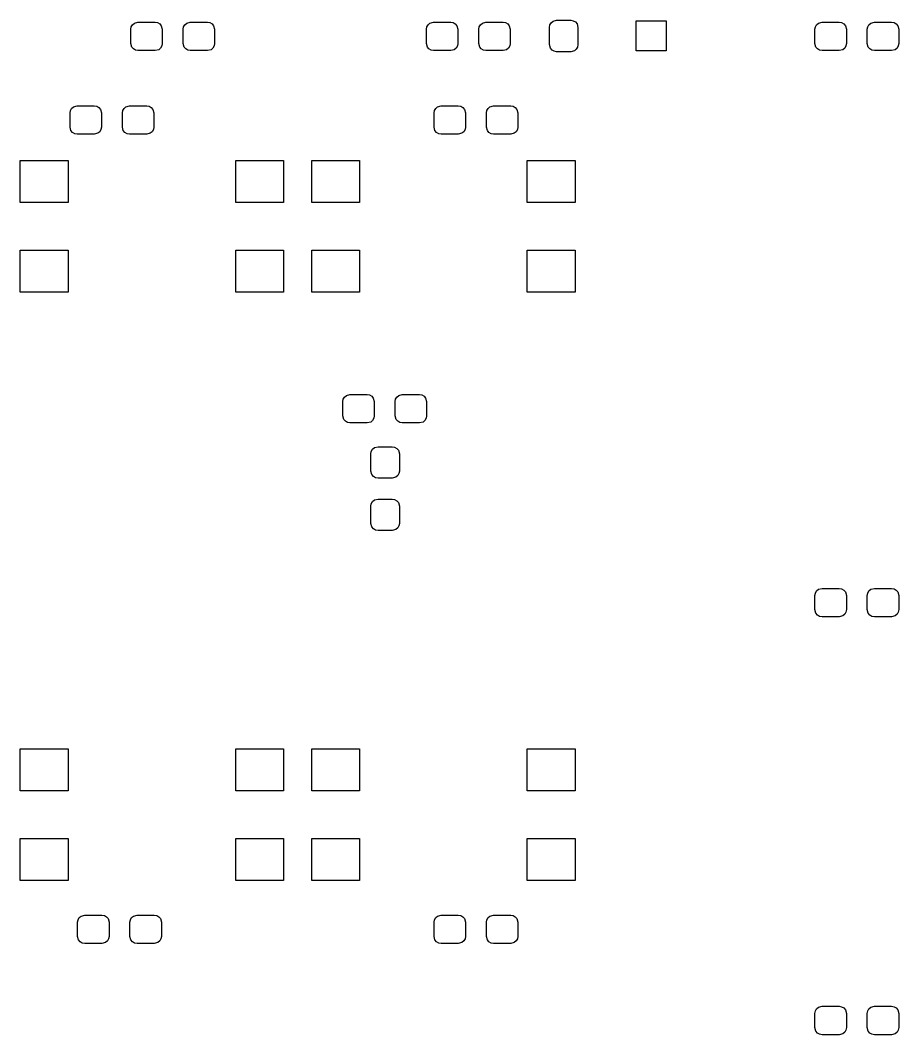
# Model space of a CAD drawing. Extents: x 40 to 162, y -131 to -60.
# Drawn here: x 40.26 to 69.61, y -131.16 to -97.25 of the extents above; entities that cross this region are included whole.
import ezdxf

# ---------------------------------------------------------------- set-up
doc = ezdxf.new("R2010")
doc.units = 0
doc.header["$MEASUREMENT"] = 0
doc.layers.add('BLACK', color=7, linetype='CONTINUOUS')

msp = doc.modelspace()

# ---------------------------------------------------------------- linework, layer by layer
at = {"layer": 'BLACK', "linetype": 'CONTINUOUS'}
for p, q in [((58.0006, -97.3358), (58.0637, -97.2828)), ((58.0637, -97.2828), (58.1825, -97.251)), ((58.1825, -97.251), (58.6575, -97.251)), ((58.6575, -97.251), (58.7387, -97.2653)), ((58.7387, -97.2653), (58.8102, -97.3066)), ((58.8102, -97.3066), (58.8632, -97.3697)), ((60.841, -98.27), (60.841, -97.27)), ((60.841, -97.27), (61.841, -97.27)), ((61.841, -97.27), (61.841, -98.27)), ((43.953, -97.5525), (43.9673, -97.4713)), ((43.953, -98.0275), (43.953, -97.5525)), ((43.9673, -97.4713), (44.0086, -97.3998)), ((44.0086, -97.3998), (44.0718, -97.3468)), ((44.0718, -97.3468), (44.1905, -97.315)), ((44.1905, -97.315), (44.7655, -97.315)), ((44.7655, -97.315), (44.8467, -97.3293)), ((44.8467, -97.3293), (44.9182, -97.3706)), ((44.9182, -97.3706), (44.9712, -97.4337)), ((44.9712, -97.4337), (45.003, -97.5525)), ((45.003, -97.5525), (45.003, -98.0275)), ((45.703, -97.5525), (45.7173, -97.4713)), ((45.703, -98.0275), (45.703, -97.5525)), ((45.7173, -97.4713), (45.7586, -97.3998)), ((45.7586, -97.3998), (45.8217, -97.3468)), ((45.8217, -97.3468), (45.9405, -97.315)), ((45.9405, -97.315), (46.5155, -97.315)), ((46.5155, -97.315), (46.5967, -97.3293)), ((46.5967, -97.3293), (46.6682, -97.3706)), ((46.6682, -97.3706), (46.7212, -97.4337)), ((46.7212, -97.4337), (46.753, -97.5525)), ((46.753, -97.5525), (46.753, -98.0275)), ((53.831, -97.5525), (53.8453, -97.4713)), ((53.831, -98.0275), (53.831, -97.5525)), ((53.8453, -97.4713), (53.8866, -97.3998)), ((53.8866, -97.3998), (53.9497, -97.3468)), ((53.9497, -97.3468), (54.0685, -97.315)), ((54.0685, -97.315), (54.6435, -97.315)), ((54.6435, -97.315), (54.7247, -97.3293)), ((54.7247, -97.3293), (54.7962, -97.3706)), ((54.7962, -97.3706), (54.8492, -97.4337)), ((54.8492, -97.4337), (54.881, -97.5525)), ((54.881, -97.5525), (54.881, -98.0275)), ((55.581, -97.5525), (55.5953, -97.4713)), ((55.581, -98.0275), (55.581, -97.5525)), ((55.5953, -97.4713), (55.6366, -97.3998)), ((55.6366, -97.3998), (55.6997, -97.3468)), ((55.6997, -97.3468), (55.8185, -97.315)), ((55.8185, -97.315), (56.3935, -97.315)), ((56.3935, -97.315), (56.4747, -97.3293)), ((56.4747, -97.3293), (56.5462, -97.3706)), ((56.5462, -97.3706), (56.5992, -97.4337)), ((56.5992, -97.4337), (56.631, -97.5525)), ((56.631, -97.5525), (56.631, -98.0275)), ((57.945, -97.4885), (57.9593, -97.4073)), ((57.945, -98.0635), (57.945, -97.4885)), ((57.9593, -97.4073), (58.0006, -97.3358)), ((58.8632, -97.3697), (58.895, -97.4885)), ((58.895, -97.4885), (58.895, -98.0635)), ((66.813, -97.5525), (66.8273, -97.4713)), ((66.813, -98.0275), (66.813, -97.5525)), ((66.8273, -97.4713), (66.8686, -97.3998)), ((66.8686, -97.3998), (66.9317, -97.3468)), ((66.9317, -97.3468), (67.0505, -97.315)), ((67.0505, -97.315), (67.6255, -97.315)), ((67.6255, -97.315), (67.7067, -97.3293)), ((67.7067, -97.3293), (67.7782, -97.3706)), ((67.7782, -97.3706), (67.8312, -97.4337)), ((67.8312, -97.4337), (67.863, -97.5525)), ((67.863, -97.5525), (67.863, -98.0275)), ((68.563, -97.5525), (68.5773, -97.4713)), ((68.563, -98.0275), (68.563, -97.5525)), ((68.5773, -97.4713), (68.6186, -97.3998)), ((68.6186, -97.3998), (68.6817, -97.3468)), ((68.6817, -97.3468), (68.8005, -97.315)), ((68.8005, -97.315), (69.3755, -97.315)), ((69.3755, -97.315), (69.4567, -97.3293)), ((69.4567, -97.3293), (69.5282, -97.3706)), ((69.5282, -97.3706), (69.5812, -97.4337)), ((69.5812, -97.4337), (69.613, -97.5525)), ((69.613, -97.5525), (69.613, -98.0275)), ((43.9848, -98.1462), (43.953, -98.0275)), ((44.0378, -98.2094), (43.9848, -98.1462)), ((44.1093, -98.2507), (44.0378, -98.2094)), ((44.1905, -98.265), (44.1093, -98.2507)), ((44.7655, -98.265), (44.1905, -98.265)), ((44.8842, -98.2332), (44.7655, -98.265)), ((44.9474, -98.1802), (44.8842, -98.2332)), ((44.9887, -98.1087), (44.9474, -98.1802)), ((45.003, -98.0275), (44.9887, -98.1087)), ((45.7348, -98.1462), (45.703, -98.0275)), ((45.7878, -98.2094), (45.7348, -98.1462)), ((45.8593, -98.2507), (45.7878, -98.2094)), ((45.9405, -98.265), (45.8593, -98.2507)), ((46.5155, -98.265), (45.9405, -98.265)), ((46.6342, -98.2332), (46.5155, -98.265)), ((46.6974, -98.1802), (46.6342, -98.2332)), ((46.7387, -98.1087), (46.6974, -98.1802)), ((46.753, -98.0275), (46.7387, -98.1087)), ((53.8628, -98.1462), (53.831, -98.0275)), ((53.9158, -98.2094), (53.8628, -98.1462)), ((53.9873, -98.2507), (53.9158, -98.2094)), ((54.0685, -98.265), (53.9873, -98.2507)), ((54.6435, -98.265), (54.0685, -98.265)), ((54.7622, -98.2332), (54.6435, -98.265)), ((54.8254, -98.1802), (54.7622, -98.2332)), ((54.8667, -98.1087), (54.8254, -98.1802)), ((54.881, -98.0275), (54.8667, -98.1087)), ((55.6128, -98.1462), (55.581, -98.0275)), ((55.6658, -98.2094), (55.6128, -98.1462)), ((55.7373, -98.2507), (55.6658, -98.2094)), ((55.8185, -98.265), (55.7373, -98.2507)), ((56.3935, -98.265), (55.8185, -98.265)), ((56.5122, -98.2332), (56.3935, -98.265)), ((56.5754, -98.1802), (56.5122, -98.2332)), ((56.6167, -98.1087), (56.5754, -98.1802)), ((56.631, -98.0275), (56.6167, -98.1087)), ((57.9768, -98.1822), (57.945, -98.0635)), ((58.0298, -98.2454), (57.9768, -98.1822)), ((58.1013, -98.2867), (58.0298, -98.2454)), ((58.1825, -98.301), (58.1013, -98.2867)), ((58.6575, -98.301), (58.1825, -98.301)), ((58.7762, -98.2692), (58.6575, -98.301)), ((58.8394, -98.2162), (58.7762, -98.2692)), ((58.8807, -98.1447), (58.8394, -98.2162)), ((58.895, -98.0635), (58.8807, -98.1447)), ((61.841, -98.27), (60.841, -98.27)), ((66.8448, -98.1462), (66.813, -98.0275)), ((66.8978, -98.2094), (66.8448, -98.1462)), ((66.9693, -98.2507), (66.8978, -98.2094)), ((67.0505, -98.265), (66.9693, -98.2507)), ((67.6255, -98.265), (67.0505, -98.265)), ((67.7442, -98.2332), (67.6255, -98.265)), ((67.8074, -98.1802), (67.7442, -98.2332)), ((67.8487, -98.1087), (67.8074, -98.1802)), ((67.863, -98.0275), (67.8487, -98.1087)), ((68.5948, -98.1462), (68.563, -98.0275)), ((68.6478, -98.2094), (68.5948, -98.1462)), ((68.7193, -98.2507), (68.6478, -98.2094)), ((68.8005, -98.265), (68.7193, -98.2507)), ((69.3755, -98.265), (68.8005, -98.265)), ((69.4942, -98.2332), (69.3755, -98.265)), ((69.5574, -98.1802), (69.4942, -98.2332)), ((69.5987, -98.1087), (69.5574, -98.1802)), ((69.613, -98.0275), (69.5987, -98.1087)), ((41.921, -100.346), (41.9353, -100.265)), ((41.921, -100.822), (41.921, -100.346)), ((41.9353, -100.265), (41.9766, -100.194)), ((41.9766, -100.194), (42.0397, -100.141)), ((42.0397, -100.141), (42.1585, -100.109)), ((42.1585, -100.109), (42.7335, -100.109)), ((42.7335, -100.109), (42.8147, -100.123)), ((42.8147, -100.123), (42.8862, -100.165)), ((42.8862, -100.165), (42.9392, -100.228)), ((42.9392, -100.228), (42.971, -100.346)), ((42.971, -100.346), (42.971, -100.822)), ((43.671, -100.346), (43.6853, -100.265)), ((43.671, -100.822), (43.671, -100.346)), ((43.6853, -100.265), (43.7266, -100.194)), ((43.7266, -100.194), (43.7897, -100.141)), ((43.7897, -100.141), (43.9085, -100.109)), ((43.9085, -100.109), (44.4835, -100.109)), ((44.4835, -100.109), (44.5647, -100.123)), ((44.5647, -100.123), (44.6362, -100.165)), ((44.6362, -100.165), (44.6892, -100.228)), ((44.6892, -100.228), (44.721, -100.346)), ((44.721, -100.346), (44.721, -100.822)), ((54.085, -100.346), (54.0993, -100.265)), ((54.085, -100.822), (54.085, -100.346)), ((54.0993, -100.265), (54.1406, -100.194)), ((54.1406, -100.194), (54.2037, -100.141)), ((54.2037, -100.141), (54.3225, -100.109)), ((54.3225, -100.109), (54.8975, -100.109)), ((54.8975, -100.109), (54.9787, -100.123)), ((54.9787, -100.123), (55.0502, -100.165)), ((55.0502, -100.165), (55.1032, -100.228)), ((55.1032, -100.228), (55.135, -100.346)), ((55.135, -100.346), (55.135, -100.822)), ((55.835, -100.346), (55.8493, -100.265)), ((55.835, -100.822), (55.835, -100.346)), ((55.8493, -100.265), (55.8906, -100.194)), ((55.8906, -100.194), (55.9537, -100.141)), ((55.9537, -100.141), (56.0725, -100.109)), ((56.0725, -100.109), (56.6475, -100.109)), ((56.6475, -100.109), (56.7287, -100.123)), ((56.7287, -100.123), (56.8002, -100.165)), ((56.8002, -100.165), (56.8532, -100.228)), ((56.8532, -100.228), (56.885, -100.346)), ((56.885, -100.346), (56.885, -100.822)), ((41.9528, -100.94), (41.921, -100.822)), ((42.0058, -101.003), (41.9528, -100.94)), ((42.0773, -101.045), (42.0058, -101.003)), ((42.8522, -101.027), (42.7335, -101.059)), ((42.9154, -100.974), (42.8522, -101.027)), ((42.9567, -100.903), (42.9154, -100.974)), ((42.971, -100.822), (42.9567, -100.903)), ((43.7028, -100.94), (43.671, -100.822)), ((43.7558, -101.003), (43.7028, -100.94)), ((43.8273, -101.045), (43.7558, -101.003)), ((44.6022, -101.027), (44.4835, -101.059)), ((44.6654, -100.974), (44.6022, -101.027)), ((44.7067, -100.903), (44.6654, -100.974)), ((44.721, -100.822), (44.7067, -100.903)), ((54.1168, -100.94), (54.085, -100.822)), ((54.1698, -101.003), (54.1168, -100.94)), ((54.2413, -101.045), (54.1698, -101.003)), ((55.0162, -101.027), (54.8975, -101.059)), ((55.0794, -100.974), (55.0162, -101.027)), ((55.1207, -100.903), (55.0794, -100.974)), ((55.135, -100.822), (55.1207, -100.903)), ((55.8668, -100.94), (55.835, -100.822)), ((55.9198, -101.003), (55.8668, -100.94)), ((55.9913, -101.045), (55.9198, -101.003)), ((56.7662, -101.027), (56.6475, -101.059)), ((56.8294, -100.974), (56.7662, -101.027)), ((56.8707, -100.903), (56.8294, -100.974)), ((56.885, -100.822), (56.8707, -100.903)), ((42.1585, -101.059), (42.0773, -101.045)), ((42.7335, -101.059), (42.1585, -101.059)), ((43.9085, -101.059), (43.8273, -101.045)), ((44.4835, -101.059), (43.9085, -101.059)), ((54.3225, -101.059), (54.2413, -101.045)), ((54.8975, -101.059), (54.3225, -101.059)), ((56.0725, -101.059), (55.9913, -101.045)), ((56.6475, -101.059), (56.0725, -101.059)), ((40.26, -103.34), (40.26, -101.94)), ((40.26, -101.94), (41.86, -101.94)), ((41.86, -101.94), (41.86, -103.34)), ((47.46, -103.34), (47.46, -101.94)), ((47.46, -101.94), (49.06, -101.94)), ((49.06, -101.94), (49.06, -103.34)), ((50, -103.34), (50, -101.94)), ((50, -101.94), (51.6, -101.94)), ((51.6, -101.94), (51.6, -103.34)), ((57.2, -103.34), (57.2, -101.94)), ((57.2, -101.94), (58.8, -101.94)), ((58.8, -101.94), (58.8, -103.34)), ((41.86, -103.34), (40.26, -103.34)), ((49.06, -103.34), (47.46, -103.34)), ((51.6, -103.34), (50, -103.34)), ((58.8, -103.34), (57.2, -103.34)), ((40.26, -106.34), (40.26, -104.94)), ((40.26, -104.94), (41.86, -104.94)), ((41.86, -104.94), (41.86, -106.34)), ((47.46, -106.34), (47.46, -104.94)), ((47.46, -104.94), (49.06, -104.94)), ((49.06, -104.94), (49.06, -106.34)), ((50, -106.34), (50, -104.94)), ((50, -104.94), (51.6, -104.94)), ((51.6, -104.94), (51.6, -106.34)), ((57.2, -106.34), (57.2, -104.94)), ((57.2, -104.94), (58.8, -104.94)), ((58.8, -104.94), (58.8, -106.34)), ((41.86, -106.34), (40.26, -106.34)), ((49.06, -106.34), (47.46, -106.34)), ((51.6, -106.34), (50, -106.34)), ((58.8, -106.34), (57.2, -106.34)), ((51.0513, -109.917), (51.0926, -109.846)), ((51.0926, -109.846), (51.1557, -109.793)), ((51.1557, -109.793), (51.2745, -109.761)), ((51.2745, -109.761), (51.8495, -109.761)), ((51.8495, -109.761), (51.9307, -109.775)), ((51.9307, -109.775), (52.0022, -109.817)), ((52.0022, -109.817), (52.0552, -109.88)), ((52.8013, -109.917), (52.8426, -109.846)), ((52.8426, -109.846), (52.9057, -109.793)), ((52.9057, -109.793), (53.0245, -109.761)), ((53.0245, -109.761), (53.5995, -109.761)), ((53.5995, -109.761), (53.6807, -109.775)), ((53.6807, -109.775), (53.7522, -109.817)), ((53.7522, -109.817), (53.8052, -109.88)), ((51.037, -109.998), (51.0513, -109.917)), ((51.037, -110.474), (51.037, -109.998)), ((52.0552, -109.88), (52.087, -109.998)), ((52.087, -109.998), (52.087, -110.474)), ((52.787, -109.998), (52.8013, -109.917)), ((52.787, -110.474), (52.787, -109.998)), ((53.8052, -109.88), (53.837, -109.998)), ((53.837, -109.998), (53.837, -110.474)), ((51.0688, -110.592), (51.037, -110.474)), ((52.087, -110.474), (52.0727, -110.555)), ((52.8188, -110.592), (52.787, -110.474)), ((53.837, -110.474), (53.8227, -110.555)), ((51.1218, -110.655), (51.0688, -110.592)), ((51.1933, -110.697), (51.1218, -110.655)), ((51.2745, -110.711), (51.1933, -110.697)), ((51.8495, -110.711), (51.2745, -110.711)), ((51.9682, -110.679), (51.8495, -110.711)), ((52.0314, -110.626), (51.9682, -110.679)), ((52.0727, -110.555), (52.0314, -110.626)), ((52.8718, -110.655), (52.8188, -110.592)), ((52.9433, -110.697), (52.8718, -110.655)), ((53.0245, -110.711), (52.9433, -110.697)), ((53.5995, -110.711), (53.0245, -110.711)), ((53.7182, -110.679), (53.5995, -110.711)), ((53.7814, -110.626), (53.7182, -110.679)), ((53.8227, -110.555), (53.7814, -110.626)), ((52.0316, -111.588), (52.0947, -111.535)), ((52.0947, -111.535), (52.2135, -111.503)), ((52.2135, -111.503), (52.6885, -111.503)), ((52.6885, -111.503), (52.7697, -111.517)), ((52.7697, -111.517), (52.8412, -111.559)), ((51.976, -111.74), (51.9903, -111.659)), ((51.976, -112.316), (51.976, -111.74)), ((51.9903, -111.659), (52.0316, -111.588)), ((52.8412, -111.559), (52.8942, -111.622)), ((52.8942, -111.622), (52.926, -111.74)), ((52.926, -111.74), (52.926, -112.316)), ((52.0078, -112.434), (51.976, -112.316)), ((52.0608, -112.497), (52.0078, -112.434)), ((52.1323, -112.539), (52.0608, -112.497)), ((52.2135, -112.553), (52.1323, -112.539)), ((52.6885, -112.553), (52.2135, -112.553)), ((52.8072, -112.521), (52.6885, -112.553)), ((52.8704, -112.468), (52.8072, -112.521)), ((52.9117, -112.397), (52.8704, -112.468)), ((52.926, -112.316), (52.9117, -112.397)), ((51.976, -113.49), (51.9903, -113.409)), ((51.976, -114.066), (51.976, -113.49)), ((51.9903, -113.409), (52.0316, -113.338)), ((52.0316, -113.338), (52.0947, -113.285)), ((52.0947, -113.285), (52.2135, -113.253)), ((52.2135, -113.253), (52.6885, -113.253)), ((52.6885, -113.253), (52.7697, -113.267)), ((52.7697, -113.267), (52.8412, -113.309)), ((52.8412, -113.309), (52.8942, -113.372)), ((52.8942, -113.372), (52.926, -113.49)), ((52.926, -113.49), (52.926, -114.066)), ((52.0078, -114.184), (51.976, -114.066)), ((52.0608, -114.247), (52.0078, -114.184)), ((52.1323, -114.289), (52.0608, -114.247)), ((52.8704, -114.218), (52.8072, -114.271)), ((52.9117, -114.147), (52.8704, -114.218)), ((52.926, -114.066), (52.9117, -114.147)), ((52.2135, -114.303), (52.1323, -114.289)), ((52.6885, -114.303), (52.2135, -114.303)), ((52.8072, -114.271), (52.6885, -114.303)), ((66.8686, -116.323), (66.9317, -116.27)), ((66.9317, -116.27), (67.0505, -116.238)), ((67.0505, -116.238), (67.6255, -116.238)), ((67.6255, -116.238), (67.7067, -116.252)), ((67.7067, -116.252), (67.7782, -116.294)), ((67.7782, -116.294), (67.8312, -116.357)), ((68.6186, -116.323), (68.6817, -116.27)), ((68.6817, -116.27), (68.8005, -116.238)), ((68.8005, -116.238), (69.3755, -116.238)), ((69.3755, -116.238), (69.4567, -116.252)), ((69.4567, -116.252), (69.5282, -116.294)), ((69.5282, -116.294), (69.5812, -116.357)), ((66.813, -116.475), (66.8273, -116.394)), ((66.813, -116.95), (66.813, -116.475)), ((66.8273, -116.394), (66.8686, -116.323)), ((67.8312, -116.357), (67.863, -116.475)), ((67.863, -116.475), (67.863, -116.95)), ((68.563, -116.475), (68.5773, -116.394)), ((68.563, -116.95), (68.563, -116.475)), ((68.5773, -116.394), (68.6186, -116.323)), ((69.5812, -116.357), (69.613, -116.475)), ((69.613, -116.475), (69.613, -116.95)), ((66.8448, -117.069), (66.813, -116.95)), ((67.863, -116.95), (67.8487, -117.032)), ((68.5948, -117.069), (68.563, -116.95)), ((69.613, -116.95), (69.5987, -117.032)), ((66.8978, -117.132), (66.8448, -117.069)), ((66.9693, -117.174), (66.8978, -117.132)), ((67.0505, -117.188), (66.9693, -117.174)), ((67.6255, -117.188), (67.0505, -117.188)), ((67.7442, -117.156), (67.6255, -117.188)), ((67.8074, -117.103), (67.7442, -117.156)), ((67.8487, -117.032), (67.8074, -117.103)), ((68.6478, -117.132), (68.5948, -117.069)), ((68.7193, -117.174), (68.6478, -117.132)), ((68.8005, -117.188), (68.7193, -117.174)), ((69.3755, -117.188), (68.8005, -117.188)), ((69.4942, -117.156), (69.3755, -117.188)), ((69.5574, -117.103), (69.4942, -117.156)), ((69.5987, -117.032), (69.5574, -117.103)), ((40.26, -123.001), (40.26, -121.601)), ((40.26, -121.601), (41.86, -121.601)), ((41.86, -121.601), (41.86, -123.001)), ((47.46, -123.001), (47.46, -121.601)), ((47.46, -121.601), (49.06, -121.601)), ((49.06, -121.601), (49.06, -123.001)), ((50, -123.001), (50, -121.601)), ((50, -121.601), (51.6, -121.601)), ((51.6, -121.601), (51.6, -123.001)), ((57.2, -123.001), (57.2, -121.601)), ((57.2, -121.601), (58.8, -121.601)), ((58.8, -121.601), (58.8, -123.001)), ((41.86, -123.001), (40.26, -123.001)), ((49.06, -123.001), (47.46, -123.001)), ((51.6, -123.001), (50, -123.001)), ((58.8, -123.001), (57.2, -123.001)), ((40.26, -126.001), (40.26, -124.601)), ((40.26, -124.601), (41.86, -124.601)), ((41.86, -124.601), (41.86, -126.001)), ((47.46, -126.001), (47.46, -124.601)), ((47.46, -124.601), (49.06, -124.601)), ((49.06, -124.601), (49.06, -126.001)), ((50, -126.001), (50, -124.601)), ((50, -124.601), (51.6, -124.601)), ((51.6, -124.601), (51.6, -126.001)), ((57.2, -126.001), (57.2, -124.601)), ((57.2, -124.601), (58.8, -124.601)), ((58.8, -124.601), (58.8, -126.001)), ((41.86, -126.001), (40.26, -126.001)), ((49.06, -126.001), (47.46, -126.001)), ((51.6, -126.001), (50, -126.001)), ((58.8, -126.001), (57.2, -126.001)), ((42.175, -127.397), (42.1893, -127.316)), ((42.175, -127.872), (42.175, -127.397)), ((42.1893, -127.316), (42.2306, -127.245)), ((42.2306, -127.245), (42.2937, -127.192)), ((42.2937, -127.192), (42.4125, -127.16)), ((42.4125, -127.16), (42.9875, -127.16)), ((42.9875, -127.16), (43.0687, -127.174)), ((43.0687, -127.174), (43.1402, -127.216)), ((43.1402, -127.216), (43.1932, -127.279)), ((43.1932, -127.279), (43.225, -127.397)), ((43.225, -127.397), (43.225, -127.872)), ((43.925, -127.397), (43.9393, -127.316)), ((43.925, -127.872), (43.925, -127.397)), ((43.9393, -127.316), (43.9806, -127.245)), ((43.9806, -127.245), (44.0437, -127.192)), ((44.0437, -127.192), (44.1625, -127.16)), ((44.1625, -127.16), (44.7375, -127.16)), ((44.7375, -127.16), (44.8187, -127.174)), ((44.8187, -127.174), (44.8902, -127.216)), ((44.8902, -127.216), (44.9432, -127.279)), ((44.9432, -127.279), (44.975, -127.397)), ((44.975, -127.397), (44.975, -127.872)), ((54.085, -127.397), (54.0993, -127.316)), ((54.085, -127.872), (54.085, -127.397)), ((54.0993, -127.316), (54.1406, -127.245)), ((54.1406, -127.245), (54.2037, -127.192)), ((54.2037, -127.192), (54.3225, -127.16)), ((54.3225, -127.16), (54.8975, -127.16)), ((54.8975, -127.16), (54.9787, -127.174)), ((54.9787, -127.174), (55.0502, -127.216)), ((55.0502, -127.216), (55.1032, -127.279)), ((55.1032, -127.279), (55.135, -127.397)), ((55.135, -127.397), (55.135, -127.872)), ((55.835, -127.397), (55.8493, -127.316)), ((55.835, -127.872), (55.835, -127.397)), ((55.8493, -127.316), (55.8906, -127.245)), ((55.8906, -127.245), (55.9537, -127.192)), ((55.9537, -127.192), (56.0725, -127.16)), ((56.0725, -127.16), (56.6475, -127.16)), ((56.6475, -127.16), (56.7287, -127.174)), ((56.7287, -127.174), (56.8002, -127.216)), ((56.8002, -127.216), (56.8532, -127.279)), ((56.8532, -127.279), (56.885, -127.397)), ((56.885, -127.397), (56.885, -127.872)), ((42.2068, -127.991), (42.175, -127.872)), ((42.2598, -128.054), (42.2068, -127.991)), ((42.3313, -128.096), (42.2598, -128.054)), ((42.4125, -128.11), (42.3313, -128.096)), ((42.9875, -128.11), (42.4125, -128.11)), ((43.1062, -128.078), (42.9875, -128.11)), ((43.1694, -128.025), (43.1062, -128.078)), ((43.2107, -127.954), (43.1694, -128.025)), ((43.225, -127.872), (43.2107, -127.954)), ((43.9568, -127.991), (43.925, -127.872)), ((44.0098, -128.054), (43.9568, -127.991)), ((44.0813, -128.096), (44.0098, -128.054)), ((44.1625, -128.11), (44.0813, -128.096)), ((44.7375, -128.11), (44.1625, -128.11)), ((44.8562, -128.078), (44.7375, -128.11)), ((44.9194, -128.025), (44.8562, -128.078)), ((44.9607, -127.954), (44.9194, -128.025)), ((44.975, -127.872), (44.9607, -127.954)), ((54.1168, -127.991), (54.085, -127.872)), ((54.1698, -128.054), (54.1168, -127.991)), ((54.2413, -128.096), (54.1698, -128.054)), ((54.3225, -128.11), (54.2413, -128.096)), ((54.8975, -128.11), (54.3225, -128.11)), ((55.0162, -128.078), (54.8975, -128.11)), ((55.0794, -128.025), (55.0162, -128.078)), ((55.1207, -127.954), (55.0794, -128.025)), ((55.135, -127.872), (55.1207, -127.954)), ((55.8668, -127.991), (55.835, -127.872)), ((55.9198, -128.054), (55.8668, -127.991)), ((55.9913, -128.096), (55.9198, -128.054)), ((56.0725, -128.11), (55.9913, -128.096)), ((56.6475, -128.11), (56.0725, -128.11)), ((56.7662, -128.078), (56.6475, -128.11)), ((56.8294, -128.025), (56.7662, -128.078)), ((56.8707, -127.954), (56.8294, -128.025)), ((56.885, -127.872), (56.8707, -127.954)), ((66.813, -130.445), (66.8273, -130.364)), ((66.813, -130.921), (66.813, -130.445)), ((66.8273, -130.364), (66.8686, -130.293)), ((66.8686, -130.293), (66.9317, -130.24)), ((66.9317, -130.24), (67.0505, -130.208)), ((67.0505, -130.208), (67.6255, -130.208)), ((67.6255, -130.208), (67.7067, -130.222)), ((67.7067, -130.222), (67.7782, -130.264)), ((67.7782, -130.264), (67.8312, -130.327)), ((67.8312, -130.327), (67.863, -130.445)), ((67.863, -130.445), (67.863, -130.921)), ((68.563, -130.445), (68.5773, -130.364)), ((68.563, -130.921), (68.563, -130.445)), ((68.5773, -130.364), (68.6186, -130.293)), ((68.6186, -130.293), (68.6817, -130.24)), ((68.6817, -130.24), (68.8005, -130.208)), ((68.8005, -130.208), (69.3755, -130.208)), ((69.3755, -130.208), (69.4567, -130.222)), ((69.4567, -130.222), (69.5282, -130.264)), ((69.5282, -130.264), (69.5812, -130.327)), ((69.5812, -130.327), (69.613, -130.445)), ((69.613, -130.445), (69.613, -130.921)), ((66.8448, -131.039), (66.813, -130.921)), ((66.8978, -131.102), (66.8448, -131.039)), ((66.9693, -131.144), (66.8978, -131.102)), ((67.0505, -131.158), (66.9693, -131.144)), ((67.6255, -131.158), (67.0505, -131.158)), ((67.7442, -131.126), (67.6255, -131.158)), ((67.8074, -131.073), (67.7442, -131.126)), ((67.8487, -131.002), (67.8074, -131.073)), ((67.863, -130.921), (67.8487, -131.002)), ((68.5948, -131.039), (68.563, -130.921)), ((68.6478, -131.102), (68.5948, -131.039)), ((68.7193, -131.144), (68.6478, -131.102)), ((68.8005, -131.158), (68.7193, -131.144)), ((69.3755, -131.158), (68.8005, -131.158)), ((69.4942, -131.126), (69.3755, -131.158)), ((69.5574, -131.073), (69.4942, -131.126)), ((69.5987, -131.002), (69.5574, -131.073)), ((69.613, -130.921), (69.5987, -131.002))]:
    msp.add_line(p, q, dxfattribs=at)

doc.saveas('drawing.dxf')
